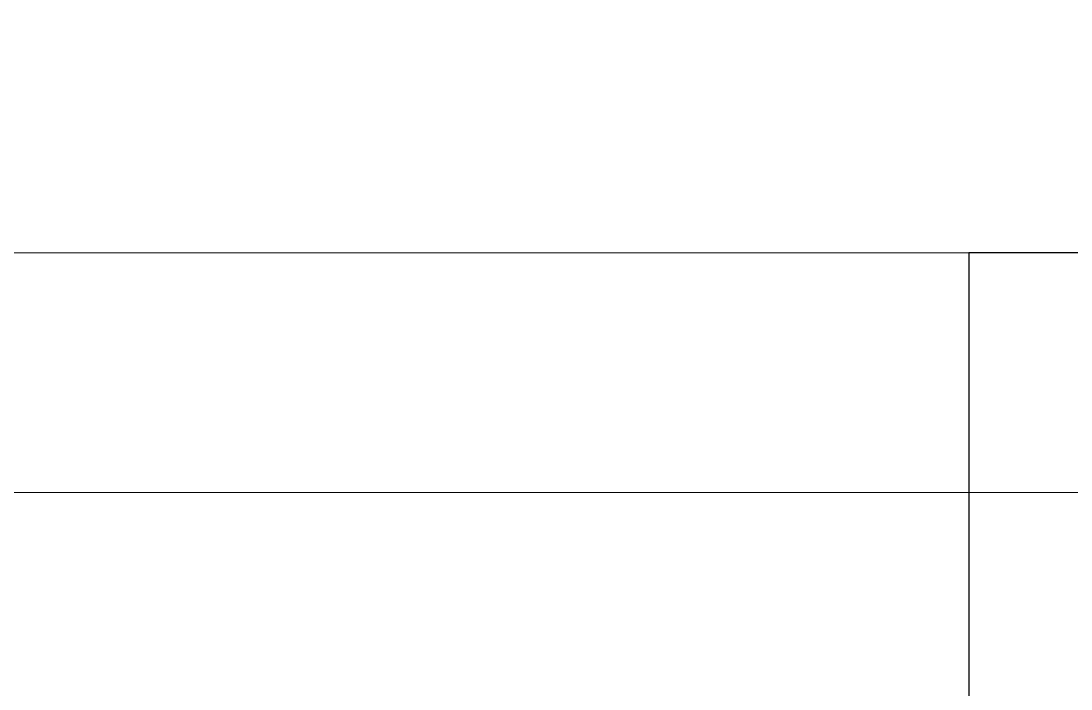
# Model space of a CAD drawing. Extents: x -518115 to 389031, y -231062 to 1628073.
# Drawn here: x 28521.2 to 28959.1, y 211124.9 to 211403.7 of the extents above; entities that cross this region are included whole.
import ezdxf

# ---------------------------------------------------------------- set-up
doc = ezdxf.new("R2010")
doc.units = 0
doc.header["$LTSCALE"] = 1000
doc.header["$MEASUREMENT"] = 0
doc.linetypes.add('DOTE', pattern=[2.42, 2, -0.2, 0.02, -0.2])
doc.layers.add('DOTE', color=19, linetype='DOTE', lineweight=9)
doc.layers.add('平面-排水沟', color=86, linetype='Continuous', lineweight=15)
doc.layers.add('ROOF', color=183, linetype='Continuous')

# ---------------------------------------------------------------- blocks, each defined once
blk = doc.blocks.new('GDGDGDSDA')
at = {"layer": 'DOTE', "linetype": 'DOTE', "ltscale": 0.3}
blk.add_line((471334.82, 363358.33), (417334.82, 363358.33), dxfattribs=at)

msp = doc.modelspace()

# ---------------------------------------------------------------- linework, layer by layer
at = {"layer": 'ROOF', "ltscale": 0.8}
msp.add_lwpolyline([(23716.58, 220407), (23716.58, 221857), (27916.58, 221857), (27916.58, 220407), (27116.58, 220407), (27116.58, 217807.27), (29116.37, 217807.27), (29116.37, 218407), (33516.58, 218407), (33516.58, 215607), (35366.59, 215607), (35366.59, 211307.07), (28916.54, 211306.93), (28916.54, 209507), (22716.62, 209507), (22716.62, 211306.94), (16916.57, 211307.06), (16916.58, 215607), (18116.58, 215607), (18116.58, 218407), (19716.58, 218407), (19716.58, 215607), (24466.58, 215607)], dxfattribs=at)
at = {"layer": '平面-排水沟'}
msp.add_line((22716.62, 211307.07), (28916.54, 211306.93), dxfattribs=at)

# ---------------------------------------------------------------- block references
msp.add_blockref('GDGDGDSDA', (-406018.24, -152151.33))

doc.saveas('drawing.dxf')
